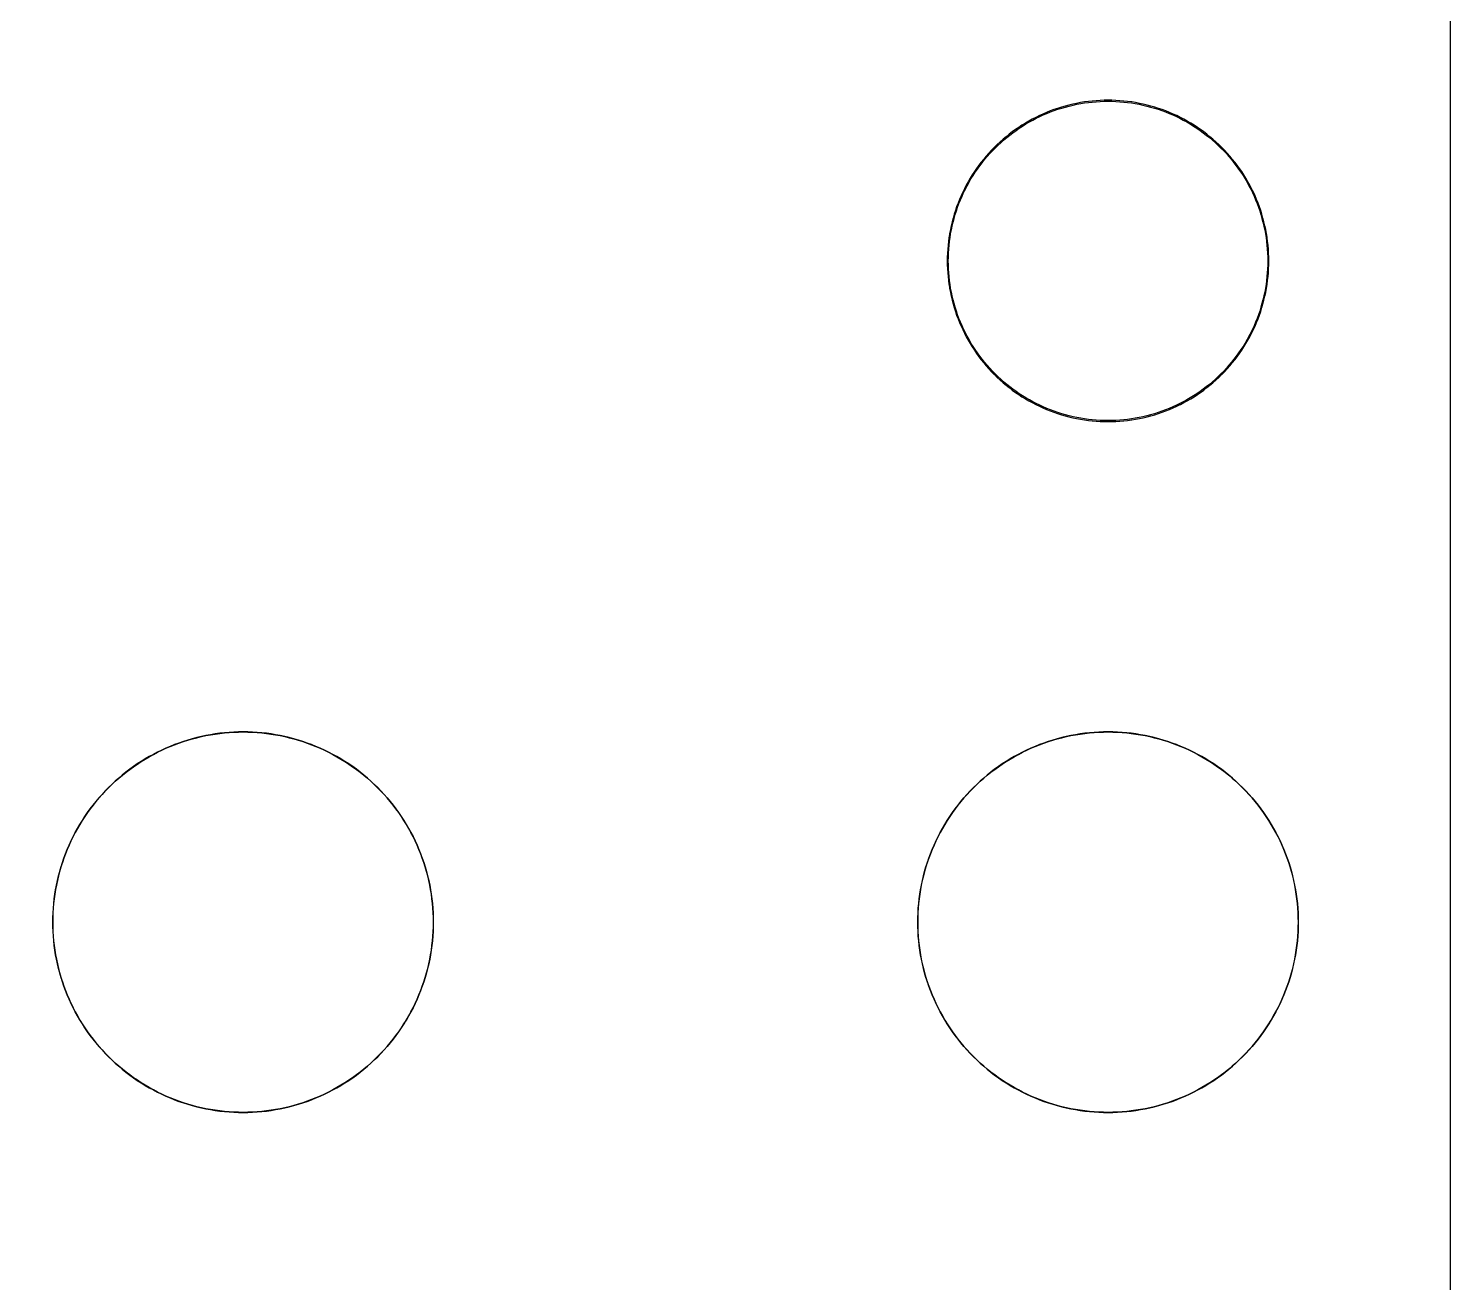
# Model space of a CAD drawing. Extents: x 1 to 62, y 0 to 129.
# Drawn here: x 26.39 to 61.89, y 37.88 to 69.19 of the extents above; entities that cross this region are included whole.
import ezdxf

# ---------------------------------------------------------------- set-up
doc = ezdxf.new("R2010")
doc.units = 0

msp = doc.modelspace()

# ---------------------------------------------------------------- linework, layer by layer
at = {"color": 5, "true_color": 0x0000ff}
msp.add_polyline3d([(61.88989, 0.3175, 0), (61.88989, 128.81762, 0), (1.27, 128.81762, 0), (1.27, 0.3175, 0), (61.88989, 0.3175, 0)], close=True, dxfattribs=at)
at = {"color": 34, "true_color": 0x008000}
for points in [[(1.27, 0.3175, 0), (61.88989, 0.3175, 0), (61.88989, 128.81762, 0), (1.27, 128.81762, 0), (1.27, 0.3175, 0)], [(53.24195, 67.3989, 0), (53.14365, 67.39534, 0), (53.04586, 67.38924, 0), (52.94782, 67.38086, 0), (52.85028, 67.37018, 0), (52.753, 67.35697, 0), (52.74908, 67.35635, 0), (52.6523, 67.34062, 0), (52.55578, 67.32258, 0), (52.45977, 67.30226, 0), (52.36427, 67.27966, 0), (52.26927, 67.25476, 0), (52.17504, 67.22732, 0), (52.08131, 67.19761, 0), (51.9886, 67.16561, 0), (51.8964, 67.13157, 0), (51.80547, 67.095, 0), (51.71504, 67.05638, 0), (51.62589, 67.0155, 0), (51.53775, 66.97232, 0), (51.53421, 66.97051, 0), (51.44683, 66.92529, 0), (51.36098, 66.87806, 0), (51.27615, 66.82877, 0), (51.19258, 66.77722, 0), (51.11028, 66.72362, 0), (51.02926, 66.668, 0), (50.94976, 66.61059, 0), (50.87152, 66.55116, 0), (50.79507, 66.48969, 0), (50.71989, 66.4267, 0), (50.64623, 66.36142, 0), (50.57434, 66.29461, 0), (50.50399, 66.22629, 0), (50.50118, 66.22347, 0), (50.43285, 66.15312, 0), (50.36605, 66.08123, 0), (50.30077, 66.00758, 0), (50.23778, 65.9324, 0), (50.17631, 65.85594, 0), (50.11687, 65.77771, 0), (50.05947, 65.69821, 0), (50.00384, 65.61718, 0), (49.95025, 65.53489, 0), (49.89869, 65.45132, 0), (49.84941, 65.36649, 0), (49.80217, 65.28063, 0), (49.75696, 65.19325, 0), (49.75515, 65.18971, 0), (49.71197, 65.10158, 0), (49.67108, 65.01242, 0), (49.63247, 64.922, 0), (49.59589, 64.83107, 0), (49.56186, 64.73887, 0), (49.52985, 64.64615, 0), (49.50014, 64.55243, 0), (49.4727, 64.4582, 0), (49.44781, 64.3632, 0), (49.42521, 64.2677, 0), (49.40489, 64.17169, 0), (49.38685, 64.07517, 0), (49.3711, 63.97839, 0), (49.37048, 63.97447, 0), (49.35728, 63.87719, 0), (49.34661, 63.77965, 0), (49.33823, 63.68161, 0), (49.33213, 63.58382, 0), (49.32857, 63.48552, 0), (49.3273, 63.38747, 0), (49.32857, 63.28943, 0), (49.33213, 63.19113, 0), (49.33823, 63.09334, 0), (49.34661, 62.9953, 0), (49.35728, 62.89776, 0), (49.37048, 62.80048, 0), (49.3711, 62.79655, 0), (49.38685, 62.69978, 0), (49.40489, 62.60326, 0), (49.42521, 62.50725, 0), (49.44781, 62.41174, 0), (49.4727, 62.31675, 0), (49.50014, 62.22251, 0), (49.52985, 62.12879, 0), (49.56186, 62.03608, 0), (49.59589, 61.94388, 0), (49.63247, 61.85294, 0), (49.67108, 61.76252, 0), (49.71197, 61.67337, 0), (49.71204, 61.67323, 0), (49.75515, 61.58523, 0), (49.75696, 61.58169, 0), (49.80217, 61.49431, 0), (49.84941, 61.40846, 0), (49.89869, 61.32362, 0), (49.95025, 61.24006, 0), (50.00384, 61.15776, 0), (50.05947, 61.07674, 0), (50.11687, 60.99723, 0), (50.17631, 60.919, 0), (50.23778, 60.84255, 0), (50.30077, 60.76736, 0), (50.36605, 60.6937, 0), (50.43285, 60.62182, 0), (50.50118, 60.55146, 0), (50.50399, 60.54865, 0), (50.57434, 60.48033, 0), (50.64623, 60.41353, 0), (50.71989, 60.34825, 0), (50.79507, 60.28526, 0), (50.87152, 60.22379, 0), (50.94976, 60.16435, 0), (51.02926, 60.10695, 0), (51.11028, 60.05132, 0), (51.19258, 59.99773, 0), (51.27615, 59.94617, 0), (51.36098, 59.89689, 0), (51.44683, 59.84965, 0), (51.53421, 59.80443, 0), (51.53775, 59.80263, 0), (51.62589, 59.75945, 0), (51.71504, 59.71856, 0), (51.80547, 59.67995, 0), (51.8964, 59.64337, 0), (51.9886, 59.60934, 0), (52.08131, 59.57733, 0), (52.17504, 59.54761, 0), (52.26927, 59.52018, 0), (52.36427, 59.49529, 0), (52.45977, 59.47268, 0), (52.55578, 59.45236, 0), (52.6523, 59.43433, 0), (52.74908, 59.41858, 0), (52.753, 59.41796, 0), (52.85028, 59.40475, 0), (52.94782, 59.39408, 0), (53.04586, 59.3857, 0), (53.14365, 59.37961, 0), (53.24195, 59.37605, 0), (53.34, 59.37478, 0), (53.43804, 59.37605, 0), (53.53634, 59.37961, 0), (53.63413, 59.3857, 0), (53.73217, 59.39408, 0), (53.82971, 59.40475, 0), (53.92699, 59.41796, 0), (53.93091, 59.41858, 0), (54.02769, 59.43433, 0), (54.12421, 59.45236, 0), (54.22022, 59.47268, 0), (54.31572, 59.49529, 0), (54.41072, 59.52018, 0), (54.50495, 59.54761, 0), (54.59868, 59.57733, 0), (54.69139, 59.60934, 0), (54.78359, 59.64337, 0), (54.87452, 59.67995, 0), (54.96495, 59.71856, 0), (55.0541, 59.75945, 0), (55.14224, 59.80263, 0), (55.14578, 59.80443, 0), (55.23316, 59.84965, 0), (55.31901, 59.89689, 0), (55.40384, 59.94617, 0), (55.48741, 59.99773, 0), (55.56971, 60.05132, 0), (55.65073, 60.10695, 0), (55.73023, 60.16435, 0), (55.80847, 60.22379, 0), (55.88492, 60.28526, 0), (55.9601, 60.34825, 0), (56.03376, 60.41353, 0), (56.10565, 60.48033, 0), (56.176, 60.54865, 0), (56.17881, 60.55146, 0), (56.24714, 60.62182, 0), (56.31394, 60.6937, 0), (56.37922, 60.76736, 0), (56.44221, 60.84255, 0), (56.50368, 60.919, 0), (56.56312, 60.99723, 0), (56.62052, 61.07674, 0), (56.67615, 61.15776, 0), (56.72974, 61.24006, 0), (56.7813, 61.32362, 0), (56.83058, 61.40846, 0), (56.87782, 61.49431, 0), (56.92303, 61.58169, 0), (56.92484, 61.58523, 0), (56.96795, 61.67323, 0), (56.96802, 61.67337, 0), (57.00891, 61.76252, 0), (57.04752, 61.85294, 0), (57.0841, 61.94388, 0), (57.11813, 62.03608, 0), (57.15014, 62.12879, 0), (57.17985, 62.22251, 0), (57.20729, 62.31675, 0), (57.23218, 62.41174, 0), (57.25478, 62.50725, 0), (57.2751, 62.60326, 0), (57.29314, 62.69978, 0), (57.30889, 62.79655, 0), (57.30951, 62.80048, 0), (57.32272, 62.89776, 0), (57.33338, 62.9953, 0), (57.34177, 63.09334, 0), (57.34786, 63.19113, 0), (57.35142, 63.28943, 0), (57.35269, 63.38747, 0), (57.35142, 63.48552, 0), (57.34786, 63.58382, 0), (57.34177, 63.68161, 0), (57.33338, 63.77965, 0), (57.32272, 63.87719, 0), (57.30951, 63.97447, 0), (57.30889, 63.97839, 0), (57.29314, 64.07517, 0), (57.2751, 64.17169, 0), (57.25478, 64.2677, 0), (57.23218, 64.3632, 0), (57.20729, 64.4582, 0), (57.17985, 64.55243, 0), (57.15014, 64.64615, 0), (57.11813, 64.73887, 0), (57.0841, 64.83107, 0), (57.04752, 64.922, 0), (57.00891, 65.01242, 0), (56.96802, 65.10158, 0), (56.92484, 65.18971, 0), (56.92303, 65.19325, 0), (56.87782, 65.28063, 0), (56.83058, 65.36649, 0), (56.7813, 65.45132, 0), (56.72974, 65.53489, 0), (56.67615, 65.61718, 0), (56.62052, 65.69821, 0), (56.56312, 65.77771, 0), (56.50368, 65.85594, 0), (56.44221, 65.9324, 0), (56.37922, 66.00758, 0), (56.31394, 66.08123, 0), (56.24714, 66.15312, 0), (56.17881, 66.22347, 0), (56.176, 66.22629, 0), (56.10565, 66.29461, 0), (56.03376, 66.36142, 0), (55.9601, 66.4267, 0), (55.88492, 66.48969, 0), (55.80847, 66.55116, 0), (55.73023, 66.61059, 0), (55.65073, 66.668, 0), (55.56971, 66.72362, 0), (55.48741, 66.77722, 0), (55.40384, 66.82877, 0), (55.31901, 66.87806, 0), (55.23316, 66.92529, 0), (55.14578, 66.97051, 0), (55.14224, 66.97232, 0), (55.0541, 67.0155, 0), (54.96495, 67.05638, 0), (54.87452, 67.095, 0), (54.78359, 67.13157, 0), (54.69139, 67.16561, 0), (54.59868, 67.19761, 0), (54.50495, 67.22732, 0), (54.41072, 67.25476, 0), (54.31572, 67.27966, 0), (54.22022, 67.30226, 0), (54.12421, 67.32258, 0), (54.02769, 67.34062, 0), (53.93091, 67.35635, 0), (53.92699, 67.35697, 0), (53.82971, 67.37018, 0), (53.73217, 67.38086, 0), (53.63413, 67.38924, 0), (53.53634, 67.39534, 0), (53.43804, 67.3989, 0), (53.34, 67.40016, 0), (53.24195, 67.3989, 0)], [(53.53634, 59.40501, 0), (53.43804, 59.40145, 0), (53.34, 59.40018, 0), (53.24195, 59.40145, 0), (53.14365, 59.40501, 0), (53.04586, 59.4111, 0), (52.94782, 59.41949, 0), (52.85028, 59.43015, 0), (52.75373, 59.44326, 0), (52.66015, 59.45849, 0), (52.56363, 59.47652, 0), (52.46762, 59.49684, 0), (52.37212, 59.51945, 0), (52.27712, 59.54434, 0), (52.18289, 59.57177, 0), (52.08916, 59.60149, 0), (51.99645, 59.63349, 0), (51.90425, 59.66753, 0), (51.81332, 59.70411, 0), (51.72289, 59.74271, 0), (51.63374, 59.78361, 0), (51.5464, 59.8264, 0), (51.46176, 59.8702, 0), (51.37591, 59.91744, 0), (51.29108, 59.96672, 0), (51.20751, 60.01828, 0), (51.12521, 60.07187, 0), (51.04419, 60.1275, 0), (50.96469, 60.1849, 0), (50.88645, 60.24434, 0), (50.81, 60.30581, 0), (50.73482, 60.3688, 0), (50.66116, 60.43408, 0), (50.58927, 60.50088, 0), (50.52035, 60.56782, 0), (50.4534, 60.63675, 0), (50.3866, 60.70863, 0), (50.32132, 60.78229, 0), (50.25833, 60.85748, 0), (50.19686, 60.93393, 0), (50.13742, 61.01216, 0), (50.08002, 61.09167, 0), (50.02439, 61.17269, 0), (49.9708, 61.25499, 0), (49.91924, 61.33855, 0), (49.86996, 61.42339, 0), (49.82272, 61.50924, 0), (49.77875, 61.59423, 0), (49.73613, 61.68122, 0), (49.69524, 61.77037, 0), (49.65663, 61.86079, 0), (49.62005, 61.95173, 0), (49.58602, 62.04393, 0), (49.55401, 62.13664, 0), (49.52429, 62.23036, 0), (49.49686, 62.3246, 0), (49.47197, 62.41959, 0), (49.44936, 62.5151, 0), (49.42904, 62.61111, 0), (49.41101, 62.70763, 0), (49.39579, 62.80115, 0), (49.38268, 62.89776, 0), (49.37201, 62.9953, 0), (49.36363, 63.09334, 0), (49.35753, 63.19113, 0), (49.35397, 63.28943, 0), (49.3527, 63.38747, 0), (49.35397, 63.48552, 0), (49.35753, 63.58382, 0), (49.36363, 63.68161, 0), (49.37201, 63.77965, 0), (49.38268, 63.87719, 0), (49.39578, 63.97374, 0), (49.41101, 64.06731, 0), (49.42904, 64.16383, 0), (49.44936, 64.25985, 0), (49.47197, 64.35535, 0), (49.49686, 64.45035, 0), (49.52429, 64.54458, 0), (49.55401, 64.63831, 0), (49.58602, 64.73102, 0), (49.62005, 64.82322, 0), (49.65663, 64.91415, 0), (49.69524, 65.00458, 0), (49.73613, 65.09372, 0), (49.77875, 65.18072, 0), (49.82272, 65.2657, 0), (49.86996, 65.35156, 0), (49.91924, 65.43639, 0), (49.9708, 65.51996, 0), (50.02439, 65.60225, 0), (50.08002, 65.68328, 0), (50.13742, 65.76278, 0), (50.19686, 65.84101, 0), (50.25833, 65.91746, 0), (50.32132, 65.99265, 0), (50.3866, 66.06631, 0), (50.4534, 66.13818, 0), (50.52035, 66.20713, 0), (50.58927, 66.27406, 0), (50.66116, 66.34087, 0), (50.73482, 66.40615, 0), (50.81, 66.46914, 0), (50.88645, 66.53061, 0), (50.96469, 66.59004, 0), (51.04419, 66.64745, 0), (51.12521, 66.70307, 0), (51.20751, 66.75667, 0), (51.29108, 66.80822, 0), (51.37591, 66.85751, 0), (51.46176, 66.90475, 0), (51.54674, 66.94872, 0), (51.63374, 66.99133, 0), (51.72289, 67.03223, 0), (51.81332, 67.07084, 0), (51.90425, 67.10742, 0), (51.99645, 67.14145, 0), (52.08916, 67.17346, 0), (52.18289, 67.20317, 0), (52.27712, 67.23061, 0), (52.37212, 67.2555, 0), (52.46762, 67.27809, 0), (52.56363, 67.29841, 0), (52.66015, 67.31646, 0), (52.75336, 67.33163, 0), (52.85028, 67.34479, 0), (52.94782, 67.35545, 0), (53.04586, 67.36384, 0), (53.14365, 67.36994, 0), (53.24195, 67.3735, 0), (53.34, 67.37477, 0), (53.43804, 67.3735, 0), (53.53634, 67.36994, 0), (53.63413, 67.36384, 0), (53.73217, 67.35545, 0), (53.82971, 67.34479, 0), (53.92663, 67.33163, 0), (54.01984, 67.31646, 0), (54.11636, 67.29841, 0), (54.21237, 67.27809, 0), (54.30787, 67.2555, 0), (54.40287, 67.23061, 0), (54.4971, 67.20317, 0), (54.59083, 67.17346, 0), (54.68354, 67.14145, 0), (54.77574, 67.10742, 0), (54.86667, 67.07084, 0), (54.9571, 67.03223, 0), (55.04625, 66.99133, 0), (55.13325, 66.94872, 0), (55.21823, 66.90475, 0), (55.30408, 66.85751, 0), (55.38891, 66.80822, 0), (55.47248, 66.75667, 0), (55.55478, 66.70307, 0), (55.6358, 66.64745, 0), (55.7153, 66.59004, 0), (55.79354, 66.53061, 0), (55.86999, 66.46914, 0), (55.94517, 66.40615, 0), (56.01883, 66.34087, 0), (56.09072, 66.27406, 0), (56.15964, 66.20713, 0), (56.22659, 66.13818, 0), (56.29339, 66.06631, 0), (56.35867, 65.99265, 0), (56.42166, 65.91746, 0), (56.48313, 65.84101, 0), (56.54257, 65.76278, 0), (56.59997, 65.68328, 0), (56.6556, 65.60225, 0), (56.70919, 65.51996, 0), (56.76075, 65.43639, 0), (56.81003, 65.35156, 0), (56.85727, 65.2657, 0), (56.90124, 65.18072, 0), (56.94386, 65.09372, 0), (56.98475, 65.00458, 0), (57.02336, 64.91415, 0), (57.05994, 64.82322, 0), (57.09397, 64.73102, 0), (57.12598, 64.63831, 0), (57.1557, 64.54458, 0), (57.18313, 64.45035, 0), (57.20802, 64.35535, 0), (57.23063, 64.25985, 0), (57.25095, 64.16383, 0), (57.26898, 64.06731, 0), (57.28421, 63.97374, 0), (57.29731, 63.87719, 0), (57.30798, 63.77965, 0), (57.31636, 63.68161, 0), (57.32246, 63.58382, 0), (57.32602, 63.48552, 0), (57.32729, 63.38747, 0), (57.32602, 63.28943, 0), (57.32246, 63.19113, 0), (57.31636, 63.09334, 0), (57.30798, 62.9953, 0), (57.29731, 62.89776, 0), (57.2842, 62.80115, 0), (57.26898, 62.70763, 0), (57.25095, 62.61111, 0), (57.23063, 62.5151, 0), (57.20802, 62.41959, 0), (57.18313, 62.3246, 0), (57.1557, 62.23036, 0), (57.12598, 62.13664, 0), (57.09397, 62.04393, 0), (57.05994, 61.95173, 0), (57.02336, 61.86079, 0), (56.98475, 61.77037, 0), (56.94386, 61.68122, 0), (56.90124, 61.59423, 0), (56.85727, 61.50924, 0), (56.81003, 61.42339, 0), (56.76075, 61.33855, 0), (56.70919, 61.25499, 0), (56.6556, 61.17269, 0), (56.59997, 61.09167, 0), (56.54257, 61.01216, 0), (56.48313, 60.93393, 0), (56.42166, 60.85748, 0), (56.35867, 60.78229, 0), (56.29339, 60.70863, 0), (56.22659, 60.63675, 0), (56.15964, 60.56782, 0), (56.09072, 60.50088, 0), (56.01883, 60.43408, 0), (55.94517, 60.3688, 0), (55.86999, 60.30581, 0), (55.79354, 60.24434, 0), (55.7153, 60.1849, 0), (55.6358, 60.1275, 0), (55.55478, 60.07187, 0), (55.47248, 60.01828, 0), (55.38891, 59.96672, 0), (55.30408, 59.91744, 0), (55.21823, 59.8702, 0), (55.13359, 59.8264, 0), (55.04625, 59.78361, 0), (54.9571, 59.74271, 0), (54.86667, 59.70411, 0), (54.77574, 59.66753, 0), (54.68354, 59.63349, 0), (54.59083, 59.60149, 0), (54.4971, 59.57177, 0), (54.40287, 59.54434, 0), (54.30787, 59.51945, 0), (54.21237, 59.49684, 0), (54.11636, 59.47652, 0), (54.01984, 59.45849, 0), (53.92626, 59.44326, 0), (53.82971, 59.43015, 0), (53.73217, 59.41949, 0), (53.63413, 59.4111, 0), (53.53634, 59.40501, 0)], [(31.63341, 51.62727, 0), (31.51682, 51.62296, 0), (31.40049, 51.61584, 0), (31.28441, 51.60594, 0), (31.16859, 51.59298, 0), (31.05302, 51.57749, 0), (31.05263, 51.57743, 0), (30.93798, 51.55895, 0), (30.93796, 51.55895, 0), (30.93756, 51.55888, 0), (30.82301, 51.53755, 0), (30.70896, 51.51342, 0), (30.59543, 51.48649, 0), (30.48265, 51.45678, 0), (30.37064, 51.42426, 0), (30.25964, 51.38896, 0), (30.1494, 51.35111, 0), (30.04018, 51.31047, 0), (29.93172, 51.26704, 0), (29.82479, 51.22132, 0), (29.71862, 51.1728, 0), (29.61397, 51.1215, 0), (29.61362, 51.12132, 0), (29.50998, 51.06772, 0), (29.40788, 51.01133, 0), (29.30729, 50.95266, 0), (29.20798, 50.8917, 0), (29.11019, 50.82795, 0), (29.01418, 50.76216, 0), (28.91969, 50.69383, 0), (28.82698, 50.62322, 0), (28.73579, 50.55032, 0), (28.64664, 50.47539, 0), (28.55926, 50.39818, 0), (28.47392, 50.31868, 0), (28.39035, 50.2374, 0), (28.39007, 50.23712, 0), (28.30879, 50.15355, 0), (28.22929, 50.06821, 0), (28.15207, 49.98083, 0), (28.07714, 49.89168, 0), (28.00425, 49.80049, 0), (27.93363, 49.70778, 0), (27.86531, 49.61329, 0), (27.79952, 49.51728, 0), (27.73577, 49.41949, 0), (27.67481, 49.32018, 0), (27.61613, 49.21959, 0), (27.55975, 49.11748, 0), (27.55957, 49.11713, 0), (27.50615, 49.01385, 0), (27.50597, 49.0135, 0), (27.45466, 48.90885, 0), (27.40615, 48.80268, 0), (27.36043, 48.69574, 0), (27.317, 48.58729, 0), (27.27636, 48.47807, 0), (27.23851, 48.36783, 0), (27.2032, 48.25683, 0), (27.17069, 48.14482, 0), (27.14097, 48.03204, 0), (27.11405, 47.9185, 0), (27.08992, 47.80446, 0), (27.06858, 47.6899, 0), (27.06852, 47.68951, 0), (27.05004, 47.57484, 0), (27.04998, 47.57445, 0), (27.03449, 47.45888, 0), (27.02153, 47.34305, 0), (27.01162, 47.22698, 0), (27.00451, 47.11064, 0), (27.0002, 46.99406, 0), (26.99867, 46.87747, 0), (27.0002, 46.76089, 0), (27.00451, 46.6443, 0), (27.01162, 46.52797, 0), (27.02153, 46.41189, 0), (27.03449, 46.29607, 0), (27.04998, 46.1805, 0), (27.05004, 46.1801, 0), (27.06858, 46.06504, 0), (27.08992, 45.95049, 0), (27.11405, 45.83644, 0), (27.14097, 45.7229, 0), (27.17069, 45.61013, 0), (27.2032, 45.49811, 0), (27.23851, 45.38712, 0), (27.27636, 45.27688, 0), (27.317, 45.16766, 0), (27.36043, 45.0592, 0), (27.40615, 44.95227, 0), (27.45466, 44.8461, 0), (27.45484, 44.84574, 0), (27.50597, 44.74145, 0), (27.50615, 44.74109, 0), (27.55975, 44.63746, 0), (27.61613, 44.53535, 0), (27.67481, 44.43477, 0), (27.73577, 44.33546, 0), (27.79952, 44.23767, 0), (27.86531, 44.14165, 0), (27.93363, 44.04717, 0), (28.00425, 43.95446, 0), (28.07714, 43.86327, 0), (28.15207, 43.77412, 0), (28.22929, 43.68674, 0), (28.30879, 43.6014, 0), (28.39007, 43.51783, 0), (28.39035, 43.51755, 0), (28.47392, 43.43627, 0), (28.55926, 43.35677, 0), (28.64664, 43.27955, 0), (28.73579, 43.20462, 0), (28.82698, 43.13172, 0), (28.91969, 43.06111, 0), (29.01418, 42.99279, 0), (29.11019, 42.927, 0), (29.20798, 42.86325, 0), (29.30729, 42.80229, 0), (29.40788, 42.74361, 0), (29.50998, 42.68722, 0), (29.61362, 42.63363, 0), (29.61397, 42.63345, 0), (29.71862, 42.58214, 0), (29.82479, 42.53363, 0), (29.93172, 42.48791, 0), (30.04018, 42.44447, 0), (30.1494, 42.40383, 0), (30.25964, 42.36599, 0), (30.37064, 42.33068, 0), (30.48265, 42.29817, 0), (30.59543, 42.26845, 0), (30.70896, 42.24153, 0), (30.82301, 42.2174, 0), (30.93756, 42.19606, 0), (31.05263, 42.17752, 0), (31.05302, 42.17746, 0), (31.16859, 42.16196, 0), (31.28441, 42.14901, 0), (31.40049, 42.1391, 0), (31.51682, 42.13199, 0), (31.63341, 42.12767, 0), (31.75, 42.12615, 0), (31.86658, 42.12767, 0), (31.98317, 42.13199, 0), (32.0995, 42.1391, 0), (32.21558, 42.14901, 0), (32.3314, 42.16196, 0), (32.44697, 42.17746, 0), (32.44736, 42.17752, 0), (32.56243, 42.19606, 0), (32.67698, 42.2174, 0), (32.79103, 42.24153, 0), (32.90455, 42.26845, 0), (33.01733, 42.29817, 0), (33.12935, 42.33068, 0), (33.24035, 42.36599, 0), (33.35058, 42.40383, 0), (33.4598, 42.44447, 0), (33.56827, 42.48791, 0), (33.67519, 42.53363, 0), (33.78137, 42.58214, 0), (33.88602, 42.63345, 0), (33.88637, 42.63363, 0), (33.99001, 42.68722, 0), (34.09211, 42.74361, 0), (34.1927, 42.80229, 0), (34.292, 42.86325, 0), (34.3898, 42.927, 0), (34.48581, 42.99279, 0), (34.5803, 43.06111, 0), (34.67301, 43.13172, 0), (34.7642, 43.20462, 0), (34.85335, 43.27955, 0), (34.94073, 43.35677, 0), (35.02606, 43.43627, 0), (35.10964, 43.51755, 0), (35.10992, 43.51783, 0), (35.1912, 43.6014, 0), (35.2707, 43.68674, 0), (35.34792, 43.77412, 0), (35.42284, 43.86327, 0), (35.49574, 43.95446, 0), (35.56636, 44.04717, 0), (35.63468, 44.14165, 0), (35.70047, 44.23767, 0), (35.76422, 44.33546, 0), (35.82518, 44.43477, 0), (35.88386, 44.53535, 0), (35.94024, 44.63746, 0), (35.99384, 44.74109, 0), (35.99402, 44.74145, 0), (36.04515, 44.84574, 0), (36.04533, 44.8461, 0), (36.09384, 44.95227, 0), (36.13956, 45.0592, 0), (36.18298, 45.16766, 0), (36.22363, 45.27688, 0), (36.26148, 45.38712, 0), (36.29679, 45.49811, 0), (36.3293, 45.61013, 0), (36.35902, 45.7229, 0), (36.38594, 45.83644, 0), (36.41006, 45.95049, 0), (36.43141, 46.06504, 0), (36.44995, 46.1801, 0), (36.45001, 46.1805, 0), (36.4655, 46.29607, 0), (36.47846, 46.41189, 0), (36.48836, 46.52797, 0), (36.49548, 46.6443, 0), (36.49978, 46.76089, 0), (36.50132, 46.87747, 0), (36.49978, 46.99406, 0), (36.49548, 47.11064, 0), (36.48836, 47.22698, 0), (36.47846, 47.34305, 0), (36.4655, 47.45888, 0), (36.45001, 47.57445, 0), (36.44995, 47.57484, 0), (36.43141, 47.6899, 0), (36.41013, 47.80407, 0), (36.41006, 47.80446, 0), (36.38594, 47.9185, 0), (36.35902, 48.03204, 0), (36.3293, 48.14482, 0), (36.29679, 48.25683, 0), (36.26148, 48.36783, 0), (36.22363, 48.47807, 0), (36.18298, 48.58729, 0), (36.13956, 48.69574, 0), (36.09384, 48.80268, 0), (36.04533, 48.90885, 0), (35.99402, 49.0135, 0), (35.99384, 49.01385, 0), (35.94042, 49.11713, 0), (35.94024, 49.11748, 0), (35.88386, 49.21959, 0), (35.82518, 49.32018, 0), (35.76422, 49.41949, 0), (35.70047, 49.51728, 0), (35.63468, 49.61329, 0), (35.56636, 49.70778, 0), (35.49574, 49.80049, 0), (35.42284, 49.89168, 0), (35.34792, 49.98083, 0), (35.2707, 50.06821, 0), (35.1912, 50.15355, 0), (35.10992, 50.23712, 0), (35.10964, 50.2374, 0), (35.02635, 50.3184, 0), (35.02606, 50.31868, 0), (34.94073, 50.39818, 0), (34.85335, 50.47539, 0), (34.7642, 50.55032, 0), (34.67301, 50.62322, 0), (34.5803, 50.69383, 0), (34.48581, 50.76216, 0), (34.3898, 50.82795, 0), (34.292, 50.8917, 0), (34.1927, 50.95266, 0), (34.09211, 51.01133, 0), (33.99001, 51.06772, 0), (33.88637, 51.12132, 0), (33.88602, 51.1215, 0), (33.78137, 51.1728, 0), (33.67519, 51.22132, 0), (33.56827, 51.26704, 0), (33.4598, 51.31047, 0), (33.35058, 51.35111, 0), (33.24035, 51.38896, 0), (33.12935, 51.42426, 0), (33.01733, 51.45678, 0), (32.90455, 51.48649, 0), (32.79103, 51.51342, 0), (32.67698, 51.53755, 0), (32.56243, 51.55888, 0), (32.56203, 51.55895, 0), (32.56201, 51.55895, 0), (32.44736, 51.57743, 0), (32.44697, 51.57749, 0), (32.3314, 51.59298, 0), (32.21558, 51.60594, 0), (32.0995, 51.61584, 0), (31.98317, 51.62296, 0), (31.86658, 51.62727, 0), (31.75, 51.6288, 0), (31.63341, 51.62727, 0)], [(31.98317, 42.13453, 0), (31.86658, 42.13021, 0), (31.75, 42.12869, 0), (31.63341, 42.13021, 0), (31.51682, 42.13453, 0), (31.40049, 42.14164, 0), (31.28441, 42.15155, 0), (31.16859, 42.1645, 0), (31.05302, 42.18, 0), (31.053, 42.18, 0), (30.93835, 42.19848, 0), (30.8238, 42.21981, 0), (30.70975, 42.24394, 0), (30.59621, 42.27087, 0), (30.48344, 42.30058, 0), (30.37142, 42.3331, 0), (30.26042, 42.3684, 0), (30.15019, 42.40625, 0), (30.04097, 42.44689, 0), (29.93251, 42.49032, 0), (29.82558, 42.53604, 0), (29.7194, 42.58456, 0), (29.6148, 42.63584, 0), (29.51148, 42.68928, 0), (29.40937, 42.74567, 0), (29.30879, 42.80434, 0), (29.20947, 42.8653, 0), (29.11168, 42.92905, 0), (29.01567, 42.99484, 0), (28.92118, 43.06317, 0), (28.82847, 43.13378, 0), (28.73729, 43.20668, 0), (28.64813, 43.28161, 0), (28.56076, 43.35882, 0), (28.47541, 43.43832, 0), (28.39199, 43.51946, 0), (28.31085, 43.60289, 0), (28.23134, 43.68823, 0), (28.15413, 43.77561, 0), (28.0792, 43.86476, 0), (28.0063, 43.95595, 0), (27.93569, 44.04866, 0), (27.86736, 44.14315, 0), (27.80158, 44.23916, 0), (27.73782, 44.33695, 0), (27.67686, 44.43626, 0), (27.61819, 44.53685, 0), (27.5618, 44.63896, 0), (27.50828, 44.74246, 0), (27.45708, 44.84688, 0), (27.40856, 44.95305, 0), (27.36284, 45.05999, 0), (27.31941, 45.16845, 0), (27.27877, 45.27767, 0), (27.24092, 45.3879, 0), (27.20562, 45.4989, 0), (27.17311, 45.61091, 0), (27.14339, 45.72369, 0), (27.11646, 45.83723, 0), (27.09233, 45.95127, 0), (27.071, 46.06583, 0), (27.05252, 46.1805, 0), (27.03703, 46.29607, 0), (27.02407, 46.41189, 0), (27.01416, 46.52797, 0), (27.00705, 46.6443, 0), (27.00274, 46.76089, 0), (27.00121, 46.87747, 0), (27.00274, 46.99406, 0), (27.00705, 47.11064, 0), (27.01416, 47.22698, 0), (27.02407, 47.34305, 0), (27.03703, 47.45888, 0), (27.05251, 47.57435, 0), (27.071, 47.68912, 0), (27.09233, 47.80367, 0), (27.11646, 47.91772, 0), (27.14339, 48.03126, 0), (27.17311, 48.14403, 0), (27.20562, 48.25605, 0), (27.24092, 48.36704, 0), (27.27877, 48.47728, 0), (27.31941, 48.5865, 0), (27.36284, 48.69496, 0), (27.40856, 48.80189, 0), (27.45708, 48.90806, 0), (27.50837, 49.01267, 0), (27.5618, 49.11599, 0), (27.61819, 49.2181, 0), (27.67686, 49.31868, 0), (27.73782, 49.418, 0), (27.80158, 49.51579, 0), (27.86736, 49.6118, 0), (27.93569, 49.70629, 0), (28.0063, 49.799, 0), (28.0792, 49.89018, 0), (28.15413, 49.97934, 0), (28.23134, 50.06671, 0), (28.31085, 50.15206, 0), (28.39199, 50.23548, 0), (28.47541, 50.31662, 0), (28.56076, 50.39612, 0), (28.64813, 50.47334, 0), (28.73729, 50.54827, 0), (28.82847, 50.62117, 0), (28.92118, 50.69178, 0), (29.01567, 50.76011, 0), (29.11168, 50.82589, 0), (29.20947, 50.88965, 0), (29.30879, 50.95061, 0), (29.40937, 51.00928, 0), (29.51148, 51.06567, 0), (29.61476, 51.11908, 0), (29.7194, 51.17039, 0), (29.82558, 51.2189, 0), (29.93251, 51.26462, 0), (30.04097, 51.30806, 0), (30.15019, 51.3487, 0), (30.26042, 51.38654, 0), (30.37142, 51.42185, 0), (30.48344, 51.45436, 0), (30.59621, 51.48408, 0), (30.70975, 51.511, 0), (30.8238, 51.53513, 0), (30.93835, 51.55647, 0), (31.05312, 51.57496, 0), (31.16859, 51.59044, 0), (31.28441, 51.6034, 0), (31.40049, 51.6133, 0), (31.51682, 51.62042, 0), (31.63341, 51.62473, 0), (31.75, 51.62626, 0), (31.86658, 51.62473, 0), (31.98317, 51.62042, 0), (32.0995, 51.6133, 0), (32.21558, 51.6034, 0), (32.3314, 51.59044, 0), (32.44681, 51.57497, 0), (32.56163, 51.55647, 0), (32.67619, 51.53513, 0), (32.79023, 51.511, 0), (32.90377, 51.48408, 0), (33.01655, 51.45436, 0), (33.12857, 51.42185, 0), (33.23957, 51.38654, 0), (33.3498, 51.3487, 0), (33.45902, 51.30806, 0), (33.56748, 51.26462, 0), (33.67441, 51.2189, 0), (33.78058, 51.17039, 0), (33.88523, 51.11908, 0), (33.98851, 51.06567, 0), (34.09062, 51.00928, 0), (34.1912, 50.95061, 0), (34.29052, 50.88965, 0), (34.3883, 50.82589, 0), (34.48431, 50.76011, 0), (34.5788, 50.69178, 0), (34.67152, 50.62117, 0), (34.7627, 50.54827, 0), (34.85186, 50.47334, 0), (34.93923, 50.39612, 0), (35.02458, 50.31662, 0), (35.108, 50.23548, 0), (35.18914, 50.15206, 0), (35.26865, 50.06671, 0), (35.34586, 49.97934, 0), (35.42078, 49.89018, 0), (35.49369, 49.799, 0), (35.5643, 49.70629, 0), (35.63263, 49.6118, 0), (35.69841, 49.51579, 0), (35.76216, 49.418, 0), (35.82313, 49.31868, 0), (35.8818, 49.2181, 0), (35.93819, 49.11599, 0), (35.99162, 49.01267, 0), (36.04291, 48.90806, 0), (36.09143, 48.80189, 0), (36.13715, 48.69496, 0), (36.18058, 48.5865, 0), (36.22122, 48.47728, 0), (36.25907, 48.36704, 0), (36.29437, 48.25605, 0), (36.32688, 48.14403, 0), (36.3566, 48.03126, 0), (36.38353, 47.91772, 0), (36.40766, 47.80367, 0), (36.42899, 47.68912, 0), (36.44748, 47.57434, 0), (36.46297, 47.45888, 0), (36.47592, 47.34305, 0), (36.48583, 47.22698, 0), (36.49293, 47.11064, 0), (36.49725, 46.99406, 0), (36.49877, 46.87747, 0), (36.49725, 46.76089, 0), (36.49293, 46.6443, 0), (36.48583, 46.52797, 0), (36.47592, 46.41189, 0), (36.46297, 46.29607, 0), (36.44747, 46.1805, 0), (36.42899, 46.06583, 0), (36.40766, 45.95127, 0), (36.38353, 45.83723, 0), (36.3566, 45.72369, 0), (36.32688, 45.61091, 0), (36.29437, 45.4989, 0), (36.25907, 45.3879, 0), (36.22122, 45.27767, 0), (36.18058, 45.16845, 0), (36.13715, 45.05999, 0), (36.09143, 44.95305, 0), (36.04291, 44.84688, 0), (35.99171, 44.74246, 0), (35.93819, 44.63896, 0), (35.8818, 44.53685, 0), (35.82313, 44.43626, 0), (35.76216, 44.33695, 0), (35.69841, 44.23916, 0), (35.63263, 44.14315, 0), (35.5643, 44.04866, 0), (35.49369, 43.95595, 0), (35.42078, 43.86476, 0), (35.34586, 43.77561, 0), (35.26865, 43.68823, 0), (35.18914, 43.60289, 0), (35.108, 43.51946, 0), (35.02458, 43.43832, 0), (34.93923, 43.35882, 0), (34.85186, 43.28161, 0), (34.7627, 43.20668, 0), (34.67152, 43.13378, 0), (34.5788, 43.06317, 0), (34.48431, 42.99484, 0), (34.3883, 42.92905, 0), (34.29052, 42.8653, 0), (34.1912, 42.80434, 0), (34.09062, 42.74567, 0), (33.98851, 42.68928, 0), (33.88519, 42.63584, 0), (33.78058, 42.58456, 0), (33.67441, 42.53604, 0), (33.56748, 42.49032, 0), (33.45902, 42.44689, 0), (33.3498, 42.40625, 0), (33.23957, 42.3684, 0), (33.12857, 42.3331, 0), (33.01655, 42.30058, 0), (32.90377, 42.27087, 0), (32.79023, 42.24394, 0), (32.67619, 42.21981, 0), (32.56163, 42.19848, 0), (32.44699, 42.18, 0), (32.44697, 42.18, 0), (32.3314, 42.1645, 0), (32.21558, 42.15155, 0), (32.0995, 42.14164, 0), (31.98317, 42.13453, 0)], [(53.22341, 51.62727, 0), (53.10682, 51.62296, 0), (52.99049, 51.61584, 0), (52.87441, 51.60594, 0), (52.75859, 51.59298, 0), (52.64302, 51.57749, 0), (52.64263, 51.57743, 0), (52.52798, 51.55895, 0), (52.52796, 51.55895, 0), (52.52756, 51.55888, 0), (52.41301, 51.53755, 0), (52.29896, 51.51342, 0), (52.18543, 51.48649, 0), (52.07265, 51.45678, 0), (51.96064, 51.42426, 0), (51.84964, 51.38896, 0), (51.7394, 51.35111, 0), (51.63018, 51.31047, 0), (51.52172, 51.26704, 0), (51.41479, 51.22132, 0), (51.30862, 51.1728, 0), (51.20397, 51.1215, 0), (51.20362, 51.12132, 0), (51.09998, 51.06772, 0), (50.99788, 51.01133, 0), (50.89729, 50.95266, 0), (50.79798, 50.8917, 0), (50.70019, 50.82795, 0), (50.60418, 50.76216, 0), (50.50969, 50.69383, 0), (50.41698, 50.62322, 0), (50.32579, 50.55032, 0), (50.23664, 50.47539, 0), (50.14926, 50.39818, 0), (50.06392, 50.31868, 0), (49.98035, 50.2374, 0), (49.98007, 50.23712, 0), (49.89879, 50.15355, 0), (49.81929, 50.06821, 0), (49.74207, 49.98083, 0), (49.66714, 49.89168, 0), (49.59425, 49.80049, 0), (49.52363, 49.70778, 0), (49.45531, 49.61329, 0), (49.38952, 49.51728, 0), (49.32577, 49.41949, 0), (49.26481, 49.32018, 0), (49.20613, 49.21959, 0), (49.14975, 49.11748, 0), (49.14957, 49.11713, 0), (49.09615, 49.01385, 0), (49.09597, 49.0135, 0), (49.04466, 48.90885, 0), (48.99615, 48.80268, 0), (48.95043, 48.69574, 0), (48.907, 48.58729, 0), (48.86636, 48.47807, 0), (48.82851, 48.36783, 0), (48.7932, 48.25683, 0), (48.76069, 48.14482, 0), (48.73097, 48.03204, 0), (48.70405, 47.9185, 0), (48.67992, 47.80446, 0), (48.65858, 47.6899, 0), (48.65852, 47.68951, 0), (48.64004, 47.57484, 0), (48.63998, 47.57445, 0), (48.62449, 47.45888, 0), (48.61153, 47.34305, 0), (48.60163, 47.22698, 0), (48.59451, 47.11064, 0), (48.5902, 46.99406, 0), (48.58867, 46.87747, 0), (48.5902, 46.76089, 0), (48.59451, 46.6443, 0), (48.60163, 46.52797, 0), (48.61153, 46.41189, 0), (48.62449, 46.29607, 0), (48.63998, 46.1805, 0), (48.64004, 46.1801, 0), (48.65858, 46.06504, 0), (48.67992, 45.95049, 0), (48.70405, 45.83644, 0), (48.73097, 45.7229, 0), (48.76069, 45.61013, 0), (48.7932, 45.49811, 0), (48.82851, 45.38712, 0), (48.86636, 45.27688, 0), (48.907, 45.16766, 0), (48.95043, 45.0592, 0), (48.99615, 44.95227, 0), (49.04466, 44.8461, 0), (49.04484, 44.84574, 0), (49.09597, 44.74145, 0), (49.09615, 44.74109, 0), (49.14975, 44.63746, 0), (49.20613, 44.53535, 0), (49.26481, 44.43477, 0), (49.32577, 44.33546, 0), (49.38952, 44.23767, 0), (49.45531, 44.14165, 0), (49.52363, 44.04717, 0), (49.59425, 43.95446, 0), (49.66714, 43.86327, 0), (49.74207, 43.77412, 0), (49.81929, 43.68674, 0), (49.89879, 43.6014, 0), (49.98007, 43.51783, 0), (49.98035, 43.51755, 0), (50.06392, 43.43627, 0), (50.14926, 43.35677, 0), (50.23664, 43.27955, 0), (50.32579, 43.20462, 0), (50.41698, 43.13172, 0), (50.50969, 43.06111, 0), (50.60418, 42.99279, 0), (50.70019, 42.927, 0), (50.79798, 42.86325, 0), (50.89729, 42.80229, 0), (50.99788, 42.74361, 0), (51.09998, 42.68722, 0), (51.20362, 42.63363, 0), (51.20397, 42.63345, 0), (51.30862, 42.58214, 0), (51.41479, 42.53363, 0), (51.52172, 42.48791, 0), (51.63018, 42.44447, 0), (51.7394, 42.40383, 0), (51.84964, 42.36599, 0), (51.96064, 42.33068, 0), (52.07265, 42.29817, 0), (52.18543, 42.26845, 0), (52.29896, 42.24153, 0), (52.41301, 42.2174, 0), (52.52756, 42.19606, 0), (52.64263, 42.17752, 0), (52.64302, 42.17746, 0), (52.75859, 42.16196, 0), (52.87441, 42.14901, 0), (52.99049, 42.1391, 0), (53.10682, 42.13199, 0), (53.22341, 42.12767, 0), (53.34, 42.12615, 0), (53.45658, 42.12767, 0), (53.57317, 42.13199, 0), (53.6895, 42.1391, 0), (53.80558, 42.14901, 0), (53.9214, 42.16196, 0), (54.03697, 42.17746, 0), (54.03736, 42.17752, 0), (54.15243, 42.19606, 0), (54.26698, 42.2174, 0), (54.38103, 42.24153, 0), (54.49456, 42.26845, 0), (54.60734, 42.29817, 0), (54.71935, 42.33068, 0), (54.83035, 42.36599, 0), (54.94059, 42.40383, 0), (55.04981, 42.44447, 0), (55.15827, 42.48791, 0), (55.2652, 42.53363, 0), (55.37137, 42.58214, 0), (55.47602, 42.63345, 0), (55.47637, 42.63363, 0), (55.58001, 42.68722, 0), (55.68211, 42.74361, 0), (55.7827, 42.80229, 0), (55.88201, 42.86325, 0), (55.9798, 42.927, 0), (56.07581, 42.99279, 0), (56.1703, 43.06111, 0), (56.26301, 43.13172, 0), (56.3542, 43.20462, 0), (56.44335, 43.27955, 0), (56.53073, 43.35677, 0), (56.61607, 43.43627, 0), (56.69964, 43.51755, 0), (56.69992, 43.51783, 0), (56.7812, 43.6014, 0), (56.8607, 43.68674, 0), (56.93792, 43.77412, 0), (57.01285, 43.86327, 0), (57.08574, 43.95446, 0), (57.15636, 44.04717, 0), (57.22468, 44.14165, 0), (57.29047, 44.23767, 0), (57.35422, 44.33546, 0), (57.41518, 44.43477, 0), (57.47386, 44.53535, 0), (57.53024, 44.63746, 0), (57.58384, 44.74109, 0), (57.58402, 44.74145, 0), (57.63515, 44.84574, 0), (57.63533, 44.8461, 0), (57.68384, 44.95227, 0), (57.72956, 45.0592, 0), (57.77299, 45.16766, 0), (57.81363, 45.27688, 0), (57.85148, 45.38712, 0), (57.88679, 45.49811, 0), (57.9193, 45.61013, 0), (57.94902, 45.7229, 0), (57.97594, 45.83644, 0), (58.00007, 45.95049, 0), (58.02141, 46.06504, 0), (58.03995, 46.1801, 0), (58.04001, 46.1805, 0), (58.05551, 46.29607, 0), (58.06846, 46.41189, 0), (58.07837, 46.52797, 0), (58.08548, 46.6443, 0), (58.0898, 46.76089, 0), (58.09132, 46.87747, 0), (58.0898, 46.99406, 0), (58.08548, 47.11064, 0), (58.07837, 47.22698, 0), (58.06846, 47.34305, 0), (58.05551, 47.45888, 0), (58.04001, 47.57445, 0), (58.03995, 47.57484, 0), (58.02147, 47.68951, 0), (58.02141, 47.6899, 0), (58.00007, 47.80446, 0), (57.97594, 47.9185, 0), (57.94902, 48.03204, 0), (57.9193, 48.14482, 0), (57.88679, 48.25683, 0), (57.85148, 48.36783, 0), (57.81363, 48.47807, 0), (57.77299, 48.58729, 0), (57.72956, 48.69574, 0), (57.68384, 48.80268, 0), (57.63533, 48.90885, 0), (57.58402, 49.0135, 0), (57.58384, 49.01385, 0), (57.53042, 49.11713, 0), (57.53024, 49.11748, 0), (57.47386, 49.21959, 0), (57.41518, 49.32018, 0), (57.35422, 49.41949, 0), (57.29047, 49.51728, 0), (57.22468, 49.61329, 0), (57.15636, 49.70778, 0), (57.08574, 49.80049, 0), (57.01285, 49.89168, 0), (56.93792, 49.98083, 0), (56.8607, 50.06821, 0), (56.7812, 50.15355, 0), (56.69992, 50.23712, 0), (56.69964, 50.2374, 0), (56.61607, 50.31868, 0), (56.53073, 50.39818, 0), (56.44335, 50.47539, 0), (56.3542, 50.55032, 0), (56.26301, 50.62322, 0), (56.1703, 50.69383, 0), (56.07581, 50.76216, 0), (55.9798, 50.82795, 0), (55.88201, 50.8917, 0), (55.7827, 50.95266, 0), (55.68211, 51.01133, 0), (55.58001, 51.06772, 0), (55.47637, 51.12132, 0), (55.47602, 51.1215, 0), (55.37137, 51.1728, 0), (55.2652, 51.22132, 0), (55.15827, 51.26704, 0), (55.04981, 51.31047, 0), (54.94059, 51.35111, 0), (54.83035, 51.38896, 0), (54.71935, 51.42426, 0), (54.60734, 51.45678, 0), (54.49456, 51.48649, 0), (54.38103, 51.51342, 0), (54.26698, 51.53755, 0), (54.15243, 51.55888, 0), (54.15203, 51.55895, 0), (54.15201, 51.55895, 0), (54.03736, 51.57743, 0), (54.03697, 51.57749, 0), (53.9214, 51.59298, 0), (53.80558, 51.60594, 0), (53.6895, 51.61584, 0), (53.57317, 51.62296, 0), (53.45658, 51.62727, 0), (53.34, 51.6288, 0), (53.22341, 51.62727, 0)], [(53.57317, 42.13453, 0), (53.45658, 42.13021, 0), (53.34, 42.12869, 0), (53.22341, 42.13021, 0), (53.10682, 42.13453, 0), (52.99049, 42.14164, 0), (52.87441, 42.15155, 0), (52.75859, 42.1645, 0), (52.64302, 42.18, 0), (52.643, 42.18, 0), (52.52835, 42.19848, 0), (52.4138, 42.21981, 0), (52.29975, 42.24394, 0), (52.18621, 42.27087, 0), (52.07344, 42.30058, 0), (51.96142, 42.3331, 0), (51.85042, 42.3684, 0), (51.74019, 42.40625, 0), (51.63097, 42.44689, 0), (51.52251, 42.49032, 0), (51.41558, 42.53604, 0), (51.3094, 42.58456, 0), (51.2048, 42.63584, 0), (51.10148, 42.68928, 0), (50.99937, 42.74567, 0), (50.89879, 42.80434, 0), (50.79947, 42.8653, 0), (50.70168, 42.92905, 0), (50.60567, 42.99484, 0), (50.51118, 43.06317, 0), (50.41847, 43.13378, 0), (50.32729, 43.20668, 0), (50.23813, 43.28161, 0), (50.15076, 43.35882, 0), (50.06541, 43.43832, 0), (49.98199, 43.51946, 0), (49.90085, 43.60289, 0), (49.82134, 43.68823, 0), (49.74413, 43.77561, 0), (49.6692, 43.86476, 0), (49.5963, 43.95595, 0), (49.52569, 44.04866, 0), (49.45736, 44.14315, 0), (49.39158, 44.23916, 0), (49.32782, 44.33695, 0), (49.26686, 44.43626, 0), (49.20819, 44.53685, 0), (49.1518, 44.63896, 0), (49.09828, 44.74246, 0), (49.04708, 44.84688, 0), (48.99856, 44.95305, 0), (48.95284, 45.05999, 0), (48.90941, 45.16845, 0), (48.86877, 45.27767, 0), (48.83092, 45.3879, 0), (48.79562, 45.4989, 0), (48.76311, 45.61091, 0), (48.73339, 45.72369, 0), (48.70646, 45.83723, 0), (48.68233, 45.95127, 0), (48.661, 46.06583, 0), (48.64252, 46.1805, 0), (48.62703, 46.29607, 0), (48.61407, 46.41189, 0), (48.60417, 46.52797, 0), (48.59705, 46.6443, 0), (48.59273, 46.76089, 0), (48.59121, 46.87747, 0), (48.59273, 46.99406, 0), (48.59705, 47.11064, 0), (48.60417, 47.22698, 0), (48.61407, 47.34305, 0), (48.62703, 47.45888, 0), (48.64251, 47.57435, 0), (48.661, 47.68912, 0), (48.68233, 47.80367, 0), (48.70646, 47.91772, 0), (48.73339, 48.03126, 0), (48.76311, 48.14403, 0), (48.79562, 48.25605, 0), (48.83092, 48.36704, 0), (48.86877, 48.47728, 0), (48.90941, 48.5865, 0), (48.95284, 48.69496, 0), (48.99856, 48.80189, 0), (49.04708, 48.90806, 0), (49.09837, 49.01267, 0), (49.1518, 49.11599, 0), (49.20819, 49.2181, 0), (49.26686, 49.31868, 0), (49.32782, 49.418, 0), (49.39158, 49.51579, 0), (49.45736, 49.6118, 0), (49.52569, 49.70629, 0), (49.5963, 49.799, 0), (49.6692, 49.89018, 0), (49.74413, 49.97934, 0), (49.82134, 50.06671, 0), (49.90085, 50.15206, 0), (49.98199, 50.23548, 0), (50.06541, 50.31662, 0), (50.15076, 50.39612, 0), (50.23813, 50.47334, 0), (50.32729, 50.54827, 0), (50.41847, 50.62117, 0), (50.51118, 50.69178, 0), (50.60567, 50.76011, 0), (50.70168, 50.82589, 0), (50.79947, 50.88965, 0), (50.89879, 50.95061, 0), (50.99937, 51.00928, 0), (51.10148, 51.06567, 0), (51.20476, 51.11908, 0), (51.3094, 51.17039, 0), (51.41558, 51.2189, 0), (51.52251, 51.26462, 0), (51.63097, 51.30806, 0), (51.74019, 51.3487, 0), (51.85042, 51.38654, 0), (51.96142, 51.42185, 0), (52.07344, 51.45436, 0), (52.18621, 51.48408, 0), (52.29975, 51.511, 0), (52.4138, 51.53513, 0), (52.52835, 51.55647, 0), (52.64312, 51.57496, 0), (52.75859, 51.59044, 0), (52.87441, 51.6034, 0), (52.99049, 51.6133, 0), (53.10682, 51.62042, 0), (53.22341, 51.62473, 0), (53.34, 51.62626, 0), (53.45658, 51.62473, 0), (53.57317, 51.62042, 0), (53.6895, 51.6133, 0), (53.80558, 51.6034, 0), (53.9214, 51.59044, 0), (54.03687, 51.57496, 0), (54.15164, 51.55647, 0), (54.26619, 51.53513, 0), (54.38024, 51.511, 0), (54.49378, 51.48408, 0), (54.60655, 51.45436, 0), (54.71857, 51.42185, 0), (54.82957, 51.38654, 0), (54.9398, 51.3487, 0), (55.04902, 51.30806, 0), (55.15748, 51.26462, 0), (55.26441, 51.2189, 0), (55.37059, 51.17039, 0), (55.47523, 51.11908, 0), (55.57851, 51.06567, 0), (55.68062, 51.00928, 0), (55.7812, 50.95061, 0), (55.88052, 50.88965, 0), (55.97831, 50.82589, 0), (56.07432, 50.76011, 0), (56.16881, 50.69178, 0), (56.26152, 50.62117, 0), (56.3527, 50.54827, 0), (56.44186, 50.47334, 0), (56.52923, 50.39612, 0), (56.61458, 50.31662, 0), (56.698, 50.23548, 0), (56.77914, 50.15206, 0), (56.85865, 50.06671, 0), (56.93586, 49.97934, 0), (57.01079, 49.89018, 0), (57.08369, 49.799, 0), (57.1543, 49.70629, 0), (57.22263, 49.6118, 0), (57.28841, 49.51579, 0), (57.35217, 49.418, 0), (57.41313, 49.31868, 0), (57.4718, 49.2181, 0), (57.52819, 49.11599, 0), (57.58162, 49.01267, 0), (57.63291, 48.90806, 0), (57.68143, 48.80189, 0), (57.72715, 48.69496, 0), (57.77058, 48.5865, 0), (57.81122, 48.47728, 0), (57.84907, 48.36704, 0), (57.88437, 48.25605, 0), (57.91688, 48.14403, 0), (57.9466, 48.03126, 0), (57.97353, 47.91772, 0), (57.99766, 47.80367, 0), (58.01899, 47.68912, 0), (58.03748, 47.57434, 0), (58.05297, 47.45888, 0), (58.06592, 47.34305, 0), (58.07583, 47.22698, 0), (58.08294, 47.11064, 0), (58.08726, 46.99406, 0), (58.08878, 46.87747, 0), (58.08726, 46.76089, 0), (58.08294, 46.6443, 0), (58.07583, 46.52797, 0), (58.06592, 46.41189, 0), (58.05297, 46.29607, 0), (58.03747, 46.1805, 0), (58.01899, 46.06583, 0), (57.99766, 45.95127, 0), (57.97353, 45.83723, 0), (57.9466, 45.72369, 0), (57.91688, 45.61091, 0), (57.88437, 45.4989, 0), (57.84907, 45.3879, 0), (57.81122, 45.27767, 0), (57.77058, 45.16845, 0), (57.72715, 45.05999, 0), (57.68143, 44.95305, 0), (57.63291, 44.84688, 0), (57.58171, 44.74246, 0), (57.52819, 44.63896, 0), (57.4718, 44.53685, 0), (57.41313, 44.43626, 0), (57.35217, 44.33695, 0), (57.28841, 44.23916, 0), (57.22263, 44.14315, 0), (57.1543, 44.04866, 0), (57.08369, 43.95595, 0), (57.01079, 43.86476, 0), (56.93586, 43.77561, 0), (56.85865, 43.68823, 0), (56.77914, 43.60289, 0), (56.698, 43.51946, 0), (56.61458, 43.43832, 0), (56.52923, 43.35882, 0), (56.44186, 43.28161, 0), (56.3527, 43.20668, 0), (56.26152, 43.13378, 0), (56.16881, 43.06317, 0), (56.07432, 42.99484, 0), (55.97831, 42.92905, 0), (55.88052, 42.8653, 0), (55.7812, 42.80434, 0), (55.68062, 42.74567, 0), (55.57851, 42.68928, 0), (55.47519, 42.63584, 0), (55.37059, 42.58456, 0), (55.26441, 42.53604, 0), (55.15748, 42.49032, 0), (55.04902, 42.44689, 0), (54.9398, 42.40625, 0), (54.82957, 42.3684, 0), (54.71857, 42.3331, 0), (54.60655, 42.30058, 0), (54.49378, 42.27087, 0), (54.38024, 42.24394, 0), (54.26619, 42.21981, 0), (54.15164, 42.19848, 0), (54.03699, 42.18, 0), (54.03697, 42.18, 0), (53.9214, 42.1645, 0), (53.80558, 42.15155, 0), (53.6895, 42.14164, 0), (53.57317, 42.13453, 0)]]:
    msp.add_polyline3d(points, close=True, dxfattribs=at)

doc.saveas('drawing.dxf')
